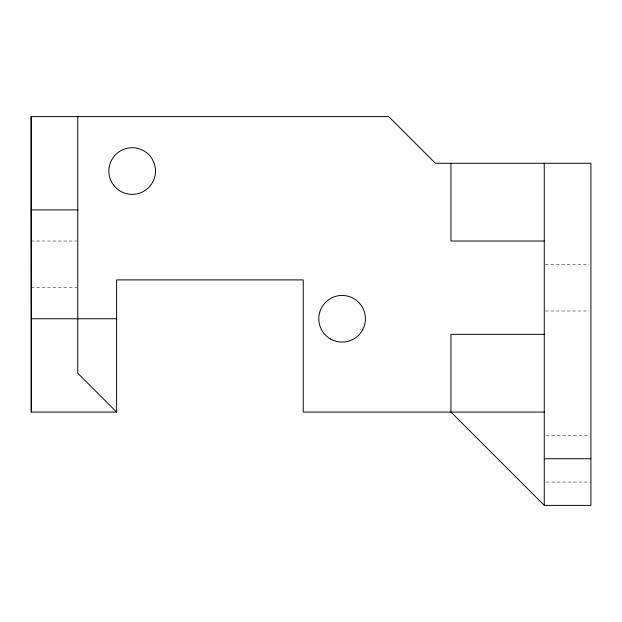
<?xml version="1.0" encoding="UTF-8"?>
<svg xmlns="http://www.w3.org/2000/svg" width="622" height="622" viewBox="0 0 622 622"><rect width="100%" height="100%" fill="white"/><g stroke="black" fill="none" stroke-linecap="round" stroke-linejoin="round"><path stroke-width="0.47" stroke-dasharray="3.11 2.33" d="M31.1 241.025L76.778 241.025M545.222 264.35L588.956 264.35M31.1 287.675L76.778 287.675M545.222 311L588.956 311M546.194 435.4L588.956 435.4M546.194 482.05L590.9 482.05"/><path stroke-width="0.93" d="M31.24 116.625L31.24 209.925L77.75 209.925M544.25 241.025L450.95 241.025L450.95 163.275M31.24 209.925L31.403 318.775L116.625 318.775M544.25 334.325L450.95 334.325L450.95 412.075L544.25 505.375L590.9 505.375L590.9 163.275L435.4 163.275L388.75 116.625L31.1 116.625L31.1 412.075L116.625 412.075L116.625 279.9L303.225 279.9L303.225 412.075L544.25 412.075M544.25 458.725L590.9 458.725M116.625 412.075L77.75 373.2L77.75 116.625M544.25 163.275L544.25 505.375M31.403 318.775L31.403 412.075M330.438 338.974A23.325 23.325 0 0 0 365.425 318.775A23.325 23.325 0 0 0 330.438 298.576A23.325 23.325 0 0 0 330.438 338.974M116.796 188.59A23.325 23.325 0 0 0 155.049 175.598A23.325 23.325 0 0 0 124.68 148.961A23.325 23.325 0 0 0 116.796 188.59"/></g></svg>
